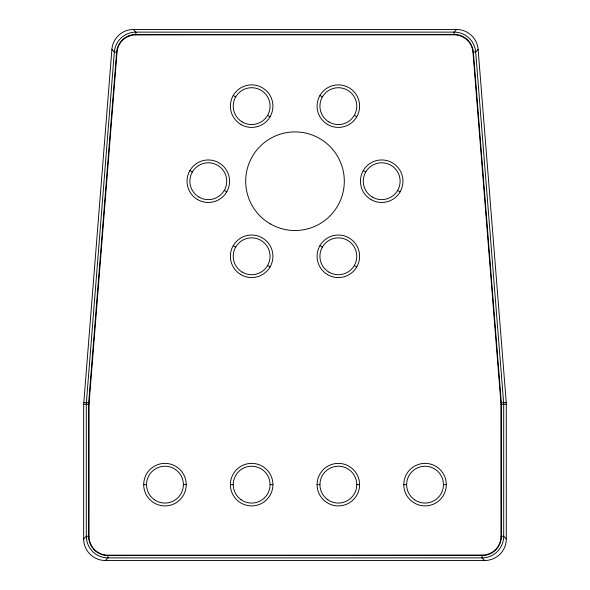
<?xml version="1.0" encoding="UTF-8"?>
<svg xmlns="http://www.w3.org/2000/svg" width="590" height="590" viewBox="0 0 590 590"><rect width="100%" height="100%" fill="white"/><g stroke="black" fill="none" stroke-linecap="round" stroke-linejoin="round"><path stroke-width="0.89" d="M83.684 404.224L111.901 49.376A21.594 21.594 0 0 1 133.421 29.485L456.579 29.5A21.594 21.594 0 0 1 478.114 49.376L506.279 402.941L506.316 538.906A21.594 21.594 0 0 1 484.722 560.515L105.278 560.5A21.594 21.594 0 0 1 83.669 538.906L83.684 404.224L89.009 404.334L117.019 52.215A18.902 18.902 0 0 1 118.745 45.681L120.537 42.635A18.902 18.902 0 0 1 129.247 35.997M116.621 52.186L88.648 403.184L88.611 536.28A18.769 18.769 0 0 0 88.913 539.621A19.765 19.765 0 0 0 93.604 549.209L94.319 549.983A19.19 19.19 0 0 0 107.904 555.529M472.384 48.771L471.277 45.732A18.902 18.902 0 0 0 463.998 37.583L460.856 36.049A18.902 18.902 0 0 0 454.152 34.825L454.152 32.14L456.579 29.5M478.099 49.376L475.673 52.001L472.981 52.215L500.969 403.486L500.991 536.28A18.91 18.91 0 0 1 499.671 543.25L497.96 546.569A18.806 18.806 0 0 1 489.058 553.84L485.754 554.821A18.961 18.961 0 0 1 482.096 555.175L107.904 555.175A18.91 18.91 0 0 1 100.934 553.855L97.616 552.144A18.806 18.806 0 0 1 90.344 543.243L89.363 539.939A18.961 18.961 0 0 1 89.009 536.28L89.009 404.334M83.684 538.906L86.31 536.28L86.31 404.334A21.675 21.594 -87.7 0 1 86.383 402.616L114.327 52.001A21.616 21.616 0 0 1 135.847 32.118M105.278 560.5L107.904 557.875L482.096 557.875L484.722 560.5M129.195 36.034L132.367 35.149A18.946 18.946 0 0 1 135.847 34.825L454.152 34.825M500.932 402.83L506.25 402.513M506.316 404.224L500.991 404.334M133.421 29.5L135.847 32.126L454.152 32.126M454.152 34.427L132.868 34.67A19.367 19.367 0 0 0 116.562 52.178M143.695 484.641L146.534 484.641M183.379 484.641L186.226 484.641A21.27 21.27 0 0 1 154.329 503.064A21.27 21.27 0 0 1 154.329 466.225A21.27 21.27 0 0 1 186.226 484.641M230.388 484.641L233.227 484.641M270.072 484.641L272.919 484.641A21.262 21.262 0 0 1 241.022 503.056A21.262 21.262 0 0 1 241.022 466.225A21.262 21.262 0 0 1 272.919 484.641M317.081 484.641L319.928 484.641M356.773 484.641L359.612 484.641A21.27 21.27 0 0 0 327.716 466.225A21.27 21.27 0 0 0 327.716 503.064A21.27 21.27 0 0 0 359.612 484.641M403.774 484.641L406.621 484.641M443.466 484.641L446.305 484.641A21.262 21.262 0 0 0 414.409 466.225A21.262 21.262 0 0 0 414.409 503.056A21.262 21.262 0 0 0 446.305 484.641M89.009 536.28L86.324 536.28A21.616 21.616 0 0 0 107.904 557.882M500.991 536.28L503.676 536.28L506.316 538.906M107.904 555.574L485.223 555.301A19.765 19.765 0 0 0 494.87 550.728L496.456 549.179A19.249 19.249 0 0 0 501.353 536.28M83.751 402.513L89.068 402.83M117.019 52.215L114.342 52.001L111.901 49.376M319.935 95.506L322.391 96.922M354.302 115.345L356.766 116.768M233.234 95.506L235.698 96.922M267.609 115.345L270.065 116.768M363.278 170.584L365.741 172M397.645 190.423L400.108 191.846M189.892 170.584L192.355 172M224.259 190.423L226.722 191.846M319.935 245.661L322.391 247.085M354.302 265.507L356.766 266.923M233.234 245.661L235.698 247.085M267.609 265.507L270.065 266.923M501.389 536.28L501.353 403.184L473.379 52.186A19.522 19.522 0 0 0 467.87 40.209L467.184 39.493A19.197 19.197 0 0 0 454.152 34.463M482.096 555.175L482.096 557.86M135.847 32.14L135.847 34.825M107.904 555.175L107.904 557.86M482.096 557.882A21.616 21.616 0 0 0 503.705 536.28L503.69 404.334A21.675 21.594 87.7 0 0 503.617 402.616L475.673 52.001A21.616 21.616 0 0 0 454.152 32.118M472.42 48.808A18.902 18.902 0 0 1 473.01 52.252M242.247 121.975A18.423 18.423 0 0 0 270.072 106.362A18.423 18.423 0 0 0 242.638 90.071A18.423 18.423 0 0 0 242.247 121.975M240.794 124.424A21.27 21.27 0 0 0 272.919 106.392A21.27 21.27 0 0 0 241.244 87.593A21.27 21.27 0 0 0 240.794 124.424M328.94 121.975A18.423 18.423 0 0 0 356.766 106.362A18.423 18.423 0 0 0 329.331 90.071A18.423 18.423 0 0 0 328.94 121.975M327.487 124.424A21.27 21.27 0 0 0 359.612 106.392A21.27 21.27 0 0 0 327.937 87.593A21.27 21.27 0 0 0 327.487 124.424M242.247 272.137A18.423 18.423 0 0 0 270.072 256.517A18.423 18.423 0 0 0 242.638 240.226A18.423 18.423 0 0 0 242.247 272.137M240.794 274.579A21.27 21.27 0 0 0 272.919 256.554A21.27 21.27 0 0 0 241.244 237.748A21.27 21.27 0 0 0 240.794 274.579M372.29 197.053A18.423 18.423 0 0 0 400.116 181.44A18.423 18.423 0 0 0 372.681 165.148A18.423 18.423 0 0 0 372.29 197.053M370.837 199.501A21.27 21.27 0 0 0 402.963 181.477A21.27 21.27 0 0 0 371.287 162.67A21.27 21.27 0 0 0 370.837 199.501M198.904 197.053A18.423 18.423 0 0 0 226.73 181.44A18.423 18.423 0 0 0 199.287 165.148A18.423 18.423 0 0 0 198.904 197.053M197.451 199.501A21.27 21.27 0 0 0 229.569 181.477A21.27 21.27 0 0 0 197.901 162.67A21.27 21.27 0 0 0 197.451 199.501M328.94 272.137A18.423 18.423 0 0 0 356.766 256.517A18.423 18.423 0 0 0 329.331 240.226A18.423 18.423 0 0 0 328.94 272.137M327.487 274.579A21.27 21.27 0 0 0 359.612 256.554A21.27 21.27 0 0 0 327.937 237.748A21.27 21.27 0 0 0 327.487 274.579M270.345 223.912A49.309 49.309 0 0 0 344.309 181.211A49.309 49.309 0 0 0 270.345 138.51A49.309 49.309 0 0 0 270.345 223.912M241.074 499.723A18.423 18.423 0 0 0 270.006 486.263A18.423 18.423 0 0 0 243.877 467.944A18.423 18.423 0 0 0 241.074 499.723M154.381 499.723A18.423 18.423 0 0 0 183.313 486.263A18.423 18.423 0 0 0 157.183 467.944A18.423 18.423 0 0 0 154.381 499.723M327.767 499.723A18.423 18.423 0 0 0 356.699 486.263A18.423 18.423 0 0 0 330.577 467.944A18.423 18.423 0 0 0 327.767 499.723M414.46 499.723A18.423 18.423 0 0 0 443.392 486.263A18.423 18.423 0 0 0 417.27 467.944A18.423 18.423 0 0 0 414.46 499.723"/></g></svg>
